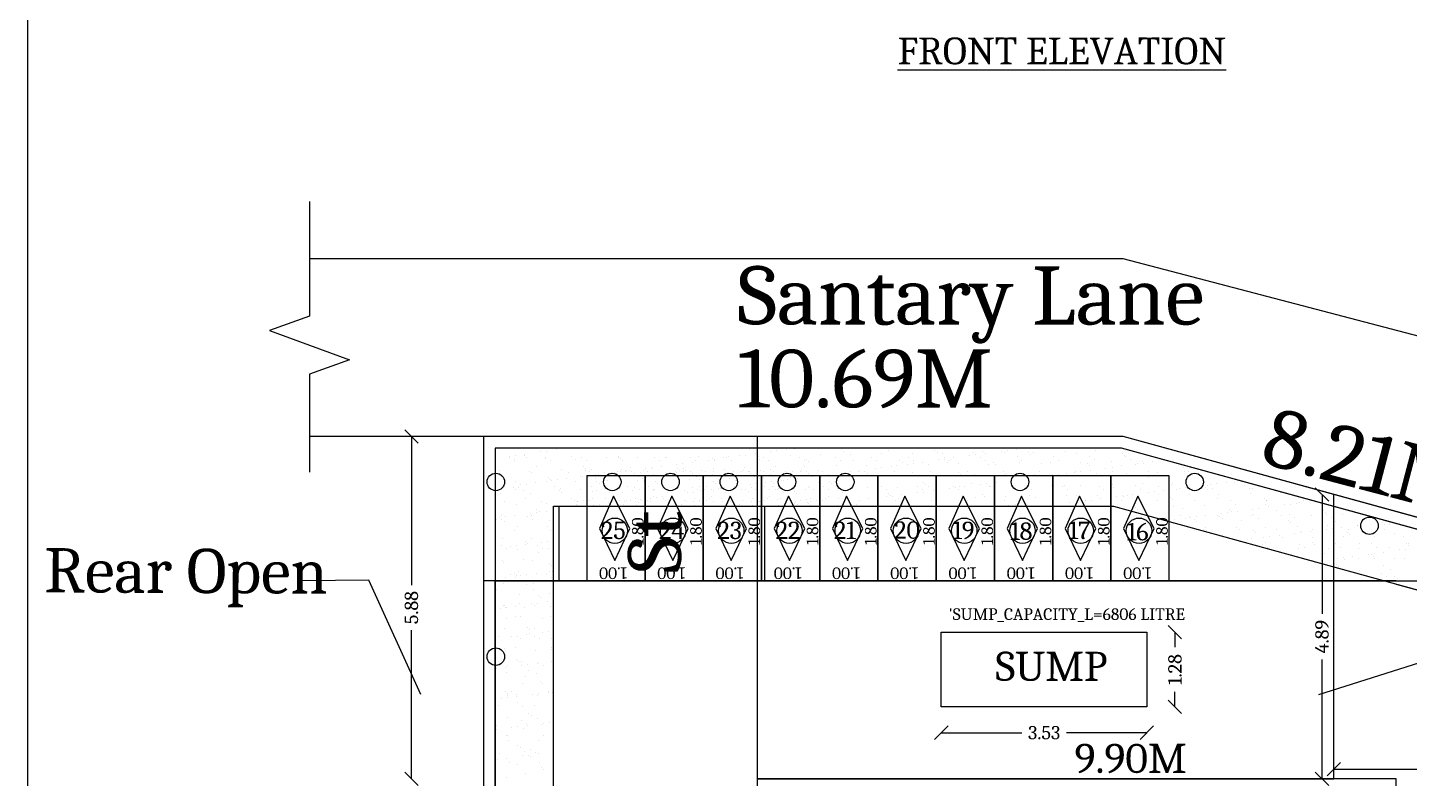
# Model space of a CAD drawing. Header units: metres. Extents: x 54 to 230, y 9 to 104.
# Drawn here: x 54.04 to 77.77, y 71.21 to 84.09 of the extents above; entities that cross this region are included whole.
import ezdxf

# ---------------------------------------------------------------- set-up
doc = ezdxf.new("R2010")
doc.units = ezdxf.units.M
doc.header["$MEASUREMENT"] = 0
for name, color, linetype in [('AS_AT_SITE', 7, 'Continuous'), ('BLK_1_LVL_0_REAR_SETBACK', 11, 'Continuous'), ('FMB_OR_PLR', 7, 'Continuous'), ('PLOT_BOUNDARY', 70, 'Continuous'), ('RWH', 130, 'Continuous'), ('SEPTIC_TANK_1', 146, 'Continuous'), ('SUPER_IMPOSED', 7, 'Continuous'), ('TWO_WHEELER_DRIVE_WAY', 7, 'Continuous'), ('TWO_WHEELER_PARKING', 2, 'Continuous'), ('UG_SUMP', 194, 'Continuous')]:
    doc.layers.add(name, color=color, linetype=linetype)
doc.styles.get("Standard").update_dxf_attribs({"font": 'Cambria.ttf'})
doc.dimstyles.get("Standard").update_dxf_attribs({"dimtxt": 0.23, "dimasz": 0.23, "dimexe": 0.18, "dimexo": 0.0625, "dimgap": 0.09, "dimtad": 0, "dimzin": 0, "dimdsep": 46, "dimtxsty": 'Standard', "dimblk": 'OBLIQUE', "dimcen": 0.09, "dimse1": 1, "dimse2": 1, "dimadec": 0, "dimazin": 0, "dimtfac": 1, "dimtofl": 0, "dimtmove": 0, "dimatfit": 3, "dimldrblk": 'OBLIQUE', "dimfxl": 0, "dimtolj": 1, "dimtzin": 0, "dimarcsym": 0})

# ---------------------------------------------------------------- blocks, each defined once
blk = doc.blocks.new('_Oblique')
at = {"color": 0, "linetype": 'ByBlock', "lineweight": -2}
blk.add_line((-0.5, -0.5), (0.5, 0.5), dxfattribs=at)
blk = doc.blocks.new('*D113')
at = {"layer": 'UG_SUMP', "color": 0, "lineweight": -2, "ltscale": 0.25}
for p, q in [((69.73, 71.993), (71.112, 71.993)), ((73.259, 71.993), (71.877, 71.993))]:
    blk.add_line(p, q, dxfattribs=at)
at = {"layer": 'UG_SUMP', "color": 0, "lineweight": -2, "ltscale": 0.25, "xscale": 0.23, "yscale": 0.23, "zscale": 0.23, "rotation": 180}
blk.add_blockref('_Oblique', (69.73, 71.993), dxfattribs=at)
at = {"layer": 'UG_SUMP', "color": 0, "lineweight": -2, "ltscale": 0.25, "xscale": 0.23, "yscale": 0.23, "zscale": 0.23}
blk.add_blockref('_Oblique', (73.259, 71.993), dxfattribs=at)
at = {"layer": 'UG_SUMP', "color": 0, "lineweight": 25, "ltscale": 0.25, "insert": (71.495, 71.993), "char_height": 0.23, "attachment_point": 5}
blk.add_mtext('\\A1;3.53', dxfattribs=at)
blk = doc.blocks.new('*D114')
at = {"layer": 'UG_SUMP', "color": 0, "lineweight": -2, "ltscale": 0.25}
for p, q in [((73.741, 73.718), (73.741, 73.462)), ((73.741, 72.438), (73.741, 72.694))]:
    blk.add_line(p, q, dxfattribs=at)
at = {"layer": 'UG_SUMP', "color": 0, "lineweight": -2, "ltscale": 0.25, "xscale": 0.23, "yscale": 0.23, "zscale": 0.23}
for p, rotation in [((73.741, 73.718), 90), ((73.741, 72.438), 270)]:
    blk.add_blockref('_Oblique', p, dxfattribs=dict(at, rotation=rotation))
at = {"layer": 'UG_SUMP', "color": 0, "lineweight": 25, "ltscale": 0.25, "insert": (73.741, 73.078), "char_height": 0.23, "attachment_point": 5, "rotation": 90}
blk.add_mtext('\\A1;1.28', dxfattribs=at)
blk = doc.blocks.new('*D259')
at = {"color": 0, "lineweight": -2}
for p, q in [((76.471, 71.369), (78.23, 71.369)), ((80.771, 71.369), (79.012, 71.369))]:
    blk.add_line(p, q, dxfattribs=at)
at = {"color": 0, "lineweight": -2, "xscale": 0.23, "yscale": 0.23, "zscale": 0.23, "rotation": 180}
blk.add_blockref('_Oblique', (76.471, 71.369), dxfattribs=at)
at = {"color": 0, "lineweight": -2, "xscale": 0.23, "yscale": 0.23, "zscale": 0.23}
blk.add_blockref('_Oblique', (80.771, 71.369), dxfattribs=at)
at = {"color": 0, "insert": (78.621, 71.369), "char_height": 0.23, "attachment_point": 5}
blk.add_mtext('\\A1;4.30', dxfattribs=at)
blk = doc.blocks.new('*D260')
at = {"color": 0, "lineweight": -2}
for p, q in [((76.266, 76.083), (76.266, 74.032)), ((76.266, 71.199), (76.266, 73.25))]:
    blk.add_line(p, q, dxfattribs=at)
at = {"color": 0, "lineweight": -2, "xscale": 0.23, "yscale": 0.23, "zscale": 0.23}
for p, rotation in [((76.266, 76.083), 90), ((76.266, 71.199), 270)]:
    blk.add_blockref('_Oblique', p, dxfattribs=dict(at, rotation=rotation))
at = {"color": 0, "insert": (76.266, 73.641), "char_height": 0.23, "attachment_point": 5, "rotation": 90}
blk.add_mtext('\\A1;4.89', dxfattribs=at)
blk = doc.blocks.new('*D261')
at = {"color": 0, "lineweight": -2}
for p, q in [((60.633, 77.079), (60.633, 74.526)), ((60.633, 71.199), (60.633, 73.753))]:
    blk.add_line(p, q, dxfattribs=at)
at = {"color": 0, "lineweight": -2, "xscale": 0.23, "yscale": 0.23, "zscale": 0.23}
for p, rotation in [((60.633, 77.079), 90), ((60.633, 71.199), 270)]:
    blk.add_blockref('_Oblique', p, dxfattribs=dict(at, rotation=rotation))
at = {"color": 0, "insert": (60.633, 74.139), "char_height": 0.23, "attachment_point": 5, "rotation": 90}
blk.add_mtext('\\A1;5.88', dxfattribs=at)

msp = doc.modelspace()

# ---------------------------------------------------------------- linework, layer by layer
at = {"color": 0, "lineweight": 25, "ltscale": 0.25}
for p, q in [((54.043, 103.972), (54.043, 9.383)), ((72.851, 80.129), (58.885, 80.129)), ((82.017, 77.726), (72.851, 80.129)), ((72.851, 77.079), (58.885, 77.079)), ((61.871, 77.079), (61.871, 28.503)), ((72.824, 76.879), (62.071, 76.879)), ((62.071, 76.879), (62.071, 28.503)), ((80.571, 74.747), (72.824, 76.879)), ((82.017, 74.556), (72.851, 77.079)), ((77.541, 74.599), (61.871, 74.599))]:
    msp.add_line(p, q, dxfattribs=at)
at = {"color": 0, "linetype": 'Continuous', "lineweight": 25, "ltscale": 0.25}
for p, q in [((62.139, 76.872), (62.139, 76.872)), ((62.65, 76.87), (62.65, 76.87)), ((64.82, 76.872), (64.82, 76.872)), ((67.208, 76.864), (67.208, 76.864)), ((62.311, 76.709), (62.311, 76.709)), ((62.313, 76.741), (62.313, 76.741)), ((62.395, 76.656), (62.395, 76.656)), ((62.409, 76.685), (62.409, 76.685)), ((62.417, 76.754), (62.417, 76.754)), ((62.57, 76.755), (62.57, 76.755)), ((62.58, 76.776), (62.58, 76.776)), ((62.606, 76.721), (62.606, 76.721)), ((62.851, 76.812), (62.851, 76.812)), ((62.933, 76.691), (62.933, 76.691)), ((62.934, 76.711), (62.934, 76.711)), ((62.955, 76.825), (62.955, 76.825)), ((63.018, 76.657), (63.018, 76.657)), ((63.118, 76.847), (63.118, 76.847)), ((63.382, 76.737), (63.382, 76.737)), ((63.444, 76.689), (63.444, 76.689)), ((63.557, 76.712), (63.557, 76.712)), ((63.641, 76.658), (63.641, 76.658)), ((63.984, 76.708), (63.984, 76.708)), ((64.18, 76.713), (64.18, 76.713)), ((64.182, 76.73), (64.182, 76.73)), ((64.219, 76.697), (64.219, 76.697)), ((64.264, 76.659), (64.264, 76.659)), ((64.508, 76.715), (64.508, 76.715)), ((64.802, 76.714), (64.802, 76.714)), ((64.887, 76.66), (64.887, 76.66)), ((64.994, 76.713), (64.994, 76.713)), ((65.019, 76.713), (65.019, 76.713)), ((65.425, 76.715), (65.425, 76.715)), ((65.456, 76.637), (65.456, 76.637)), ((65.51, 76.661), (65.51, 76.661)), ((65.56, 76.732), (65.56, 76.732)), ((65.728, 76.672), (65.728, 76.672)), ((65.794, 76.706), (65.794, 76.706)), ((65.831, 76.672), (65.831, 76.672)), ((65.832, 76.686), (65.832, 76.686)), ((65.994, 76.708), (65.994, 76.708)), ((66.048, 76.716), (66.048, 76.716)), ((66.083, 76.739), (66.083, 76.739)), ((66.132, 76.663), (66.132, 76.663)), ((66.266, 76.743), (66.266, 76.743)), ((66.37, 76.757), (66.37, 76.757)), ((66.432, 76.848), (66.432, 76.848)), ((66.533, 76.778), (66.533, 76.778)), ((66.595, 76.736), (66.595, 76.736)), ((66.606, 76.688), (66.606, 76.688)), ((66.671, 76.717), (66.671, 76.717)), ((66.755, 76.664), (66.755, 76.664)), ((66.804, 76.814), (66.804, 76.814)), ((66.908, 76.828), (66.908, 76.828)), ((67.071, 76.849), (67.071, 76.849)), ((67.135, 76.756), (67.135, 76.756)), ((67.294, 76.719), (67.294, 76.719)), ((67.378, 76.665), (67.378, 76.665)), ((67.407, 76.681), (67.407, 76.681)), ((67.444, 76.648), (67.444, 76.648)), ((67.658, 76.762), (67.658, 76.762)), ((67.917, 76.72), (67.917, 76.72)), ((68.001, 76.666), (68.001, 76.666)), ((68.008, 76.857), (68.008, 76.857)), ((68.045, 76.823), (68.045, 76.823)), ((68.17, 76.76), (68.17, 76.76)), ((68.219, 76.664), (68.219, 76.664)), ((68.539, 76.721), (68.539, 76.721)), ((68.624, 76.667), (68.624, 76.667)), ((68.71, 76.779), (68.71, 76.779)), ((68.82, 76.839), (68.82, 76.839)), ((69.019, 76.657), (69.019, 76.657)), ((69.162, 76.722), (69.162, 76.722)), ((69.234, 76.786), (69.234, 76.786)), ((69.247, 76.668), (69.247, 76.668)), ((69.409, 76.639), (69.409, 76.639)), ((69.62, 76.832), (69.62, 76.832)), ((69.657, 76.798), (69.657, 76.798)), ((69.68, 76.675), (69.68, 76.675)), ((69.745, 76.784), (69.745, 76.784)), ((69.785, 76.723), (69.785, 76.723)), ((69.785, 76.689), (69.785, 76.689)), ((69.831, 76.639), (69.831, 76.639)), ((69.869, 76.669), (69.869, 76.669)), ((69.947, 76.71), (69.947, 76.71)), ((70.219, 76.746), (70.219, 76.746)), ((70.286, 76.803), (70.286, 76.803)), ((70.323, 76.76), (70.323, 76.76)), ((70.408, 76.724), (70.408, 76.724)), ((70.432, 76.815), (70.432, 76.815)), ((70.485, 76.781), (70.485, 76.781)), ((70.492, 76.67), (70.492, 76.67)), ((70.631, 76.632), (70.631, 76.632)), ((70.757, 76.817), (70.757, 76.817)), ((70.809, 76.81), (70.809, 76.81)), ((70.861, 76.83), (70.861, 76.83)), ((71.024, 76.852), (71.024, 76.852)), ((71.031, 76.725), (71.031, 76.725)), ((71.115, 76.672), (71.115, 76.672)), ((71.233, 76.808), (71.233, 76.808)), ((71.269, 76.774), (71.269, 76.774)), ((71.321, 76.807), (71.321, 76.807)), ((71.603, 76.629), (71.603, 76.629)), ((71.654, 76.726), (71.654, 76.726)), ((71.738, 76.673), (71.738, 76.673)), ((71.861, 76.827), (71.861, 76.827)), ((72.045, 76.79), (72.045, 76.79)), ((72.115, 76.626), (72.115, 76.626)), ((72.276, 76.728), (72.276, 76.728)), ((72.361, 76.674), (72.361, 76.674)), ((72.384, 76.833), (72.384, 76.833)), ((72.655, 76.646), (72.655, 76.646)), ((72.845, 76.783), (72.845, 76.783)), ((72.882, 76.749), (72.882, 76.749)), ((72.896, 76.831), (72.896, 76.831)), ((72.899, 76.729), (72.899, 76.729)), ((72.984, 76.675), (72.984, 76.675)), ((73.178, 76.653), (73.178, 76.653)), ((73.362, 76.642), (73.362, 76.642)), ((62.076, 76.461), (62.076, 76.461)), ((62.151, 76.487), (62.151, 76.487)), ((62.179, 76.386), (62.179, 76.386)), ((62.663, 76.484), (62.663, 76.484)), ((62.699, 76.462), (62.699, 76.462)), ((62.78, 76.562), (62.78, 76.562)), ((63.203, 76.504), (63.203, 76.504)), ((63.322, 76.463), (63.322, 76.463)), ((63.527, 76.392), (63.527, 76.392)), ((63.574, 76.389), (63.574, 76.389)), ((63.581, 76.555), (63.581, 76.555)), ((63.618, 76.521), (63.618, 76.521)), ((63.618, 76.488), (63.618, 76.488)), ((63.631, 76.405), (63.631, 76.405)), ((63.678, 76.403), (63.678, 76.403)), ((63.682, 76.471), (63.682, 76.471)), ((63.726, 76.511), (63.726, 76.511)), ((63.794, 76.427), (63.794, 76.427)), ((63.841, 76.424), (63.841, 76.424)), ((63.945, 76.465), (63.945, 76.465)), ((64.065, 76.462), (64.065, 76.462)), ((64.112, 76.46), (64.112, 76.46)), ((64.169, 76.476), (64.169, 76.476)), ((64.217, 76.474), (64.217, 76.474)), ((64.238, 76.508), (64.238, 76.508)), ((64.304, 76.472), (64.304, 76.472)), ((64.332, 76.498), (64.332, 76.498)), ((64.379, 76.495), (64.379, 76.495)), ((64.393, 76.537), (64.393, 76.537)), ((64.418, 76.481), (64.418, 76.481)), ((64.455, 76.447), (64.455, 76.447)), ((64.527, 76.392), (64.527, 76.392)), ((64.568, 76.466), (64.568, 76.466)), ((64.618, 76.488), (64.618, 76.488)), ((64.631, 76.405), (64.631, 76.405)), ((64.651, 76.531), (64.651, 76.531)), ((64.682, 76.471), (64.682, 76.471)), ((64.723, 76.394), (64.723, 76.394)), ((64.755, 76.544), (64.755, 76.544)), ((64.778, 76.528), (64.778, 76.528)), ((64.794, 76.427), (64.794, 76.427)), ((64.918, 76.566), (64.918, 76.566)), ((65.065, 76.462), (65.065, 76.462)), ((65.169, 76.476), (65.169, 76.476)), ((65.189, 76.602), (65.189, 76.602)), ((65.19, 76.467), (65.19, 76.467)), ((65.193, 76.53), (65.193, 76.53)), ((65.23, 76.497), (65.23, 76.497)), ((65.293, 76.615), (65.293, 76.615)), ((65.302, 76.534), (65.302, 76.534)), ((65.304, 76.472), (65.304, 76.472)), ((65.332, 76.498), (65.332, 76.498)), ((65.418, 76.481), (65.418, 76.481)), ((65.455, 76.447), (65.455, 76.447)), ((65.527, 76.392), (65.527, 76.392)), ((65.618, 76.488), (65.618, 76.488)), ((65.631, 76.405), (65.631, 76.405)), ((65.682, 76.471), (65.682, 76.471)), ((65.723, 76.394), (65.723, 76.394)), ((65.794, 76.427), (65.794, 76.427)), ((65.813, 76.532), (65.813, 76.532)), ((65.813, 76.468), (65.813, 76.468)), ((66.005, 76.513), (66.005, 76.513)), ((66.065, 76.462), (66.065, 76.462)), ((66.169, 76.476), (66.169, 76.476)), ((66.304, 76.472), (66.304, 76.472)), ((66.332, 76.498), (66.332, 76.498)), ((66.354, 76.551), (66.354, 76.551)), ((66.418, 76.481), (66.418, 76.481)), ((66.436, 76.469), (66.436, 76.469)), ((66.455, 76.447), (66.455, 76.447)), ((66.527, 76.392), (66.527, 76.392)), ((66.618, 76.488), (66.618, 76.488)), ((66.631, 76.405), (66.631, 76.405)), ((66.682, 76.471), (66.682, 76.471)), ((66.723, 76.394), (66.723, 76.394)), ((66.794, 76.427), (66.794, 76.427)), ((66.805, 76.506), (66.805, 76.506)), ((66.842, 76.472), (66.842, 76.472)), ((66.877, 76.558), (66.877, 76.558)), ((67.059, 76.47), (67.059, 76.47)), ((67.065, 76.462), (67.065, 76.462)), ((67.169, 76.476), (67.169, 76.476)), ((67.304, 76.472), (67.304, 76.472)), ((67.332, 76.498), (67.332, 76.498)), ((67.389, 76.555), (67.389, 76.555)), ((67.418, 76.481), (67.418, 76.481)), ((67.455, 76.447), (67.455, 76.447)), ((67.527, 76.392), (67.527, 76.392)), ((67.618, 76.488), (67.618, 76.488)), ((67.631, 76.405), (67.631, 76.405)), ((67.682, 76.471), (67.682, 76.471)), ((67.723, 76.394), (67.723, 76.394)), ((67.794, 76.427), (67.794, 76.427)), ((67.929, 76.575), (67.929, 76.575)), ((68.065, 76.462), (68.065, 76.462)), ((68.169, 76.476), (68.169, 76.476)), ((68.304, 76.472), (68.304, 76.472)), ((68.332, 76.498), (68.332, 76.498)), ((68.418, 76.481), (68.418, 76.481)), ((68.452, 76.582), (68.452, 76.582)), ((68.455, 76.447), (68.455, 76.447)), ((68.604, 76.533), (68.604, 76.533)), ((68.708, 76.547), (68.708, 76.547)), ((68.723, 76.394), (68.723, 76.394)), ((68.87, 76.568), (68.87, 76.568)), ((68.927, 76.474), (68.927, 76.474)), ((68.964, 76.579), (68.964, 76.579)), ((69.056, 76.623), (69.056, 76.623)), ((69.142, 76.604), (69.142, 76.604)), ((69.23, 76.464), (69.23, 76.464)), ((69.246, 76.618), (69.246, 76.618)), ((69.246, 76.401), (69.246, 76.401)), ((69.504, 76.599), (69.504, 76.599)), ((69.55, 76.475), (69.55, 76.475)), ((69.758, 76.398), (69.758, 76.398)), ((70.028, 76.605), (70.028, 76.605)), ((70.03, 76.457), (70.03, 76.457)), ((70.067, 76.423), (70.067, 76.423)), ((70.173, 76.476), (70.173, 76.476)), ((70.298, 76.418), (70.298, 76.418)), ((70.539, 76.603), (70.539, 76.603)), ((70.668, 76.598), (70.668, 76.598)), ((70.796, 76.477), (70.796, 76.477)), ((70.822, 76.424), (70.822, 76.424)), ((70.842, 76.439), (70.842, 76.439)), ((71.08, 76.622), (71.08, 76.622)), ((71.333, 76.422), (71.333, 76.422)), ((71.419, 76.478), (71.419, 76.478)), ((71.443, 76.615), (71.443, 76.615)), ((71.48, 76.394), (71.48, 76.394)), ((71.584, 76.408), (71.584, 76.408)), ((71.643, 76.432), (71.643, 76.432)), ((71.679, 76.398), (71.679, 76.398)), ((71.747, 76.429), (71.747, 76.429)), ((71.873, 76.441), (71.873, 76.441)), ((72.018, 76.465), (72.018, 76.465)), ((72.041, 76.479), (72.041, 76.479)), ((72.122, 76.479), (72.122, 76.479)), ((72.244, 76.608), (72.244, 76.608)), ((72.281, 76.574), (72.281, 76.574)), ((72.285, 76.5), (72.285, 76.5)), ((72.397, 76.448), (72.397, 76.448)), ((72.455, 76.414), (72.455, 76.414)), ((72.557, 76.536), (72.557, 76.536)), ((72.661, 76.55), (72.661, 76.55)), ((72.664, 76.48), (72.664, 76.48)), ((72.823, 76.571), (72.823, 76.571)), ((72.909, 76.446), (72.909, 76.446)), ((73.056, 76.59), (73.056, 76.59)), ((73.095, 76.607), (73.095, 76.607)), ((73.199, 76.62), (73.199, 76.62)), ((73.255, 76.408), (73.255, 76.408)), ((73.287, 76.482), (73.287, 76.482)), ((73.449, 76.465), (73.449, 76.465)), ((73.856, 76.583), (73.856, 76.583)), ((73.893, 76.549), (73.893, 76.549)), ((73.91, 76.483), (73.91, 76.483)), ((73.972, 76.472), (73.972, 76.472)), ((62.226, 76.211), (62.226, 76.211)), ((62.378, 76.204), (62.378, 76.204)), ((62.415, 76.17), (62.415, 76.17)), ((62.422, 76.299), (62.422, 76.299)), ((62.473, 76.209), (62.473, 76.209)), ((62.497, 76.247), (62.497, 76.247)), ((62.557, 76.155), (62.557, 76.155)), ((62.602, 76.261), (62.602, 76.261)), ((62.764, 76.282), (62.764, 76.282)), ((62.945, 76.306), (62.945, 76.306)), ((62.979, 76.379), (62.979, 76.379)), ((63.016, 76.346), (63.016, 76.346)), ((63.036, 76.318), (63.036, 76.318)), ((63.095, 76.21), (63.095, 76.21)), ((63.14, 76.332), (63.14, 76.332)), ((63.18, 76.156), (63.18, 76.156)), ((63.19, 76.186), (63.19, 76.186)), ((63.302, 76.353), (63.302, 76.353)), ((63.457, 76.304), (63.457, 76.304)), ((63.54, 76.164), (63.54, 76.164)), ((63.671, 76.377), (63.671, 76.377)), ((63.718, 76.211), (63.718, 76.211)), ((63.792, 76.362), (63.792, 76.362)), ((63.803, 76.157), (63.803, 76.157)), ((63.817, 76.306), (63.817, 76.306)), ((63.853, 76.272), (63.853, 76.272)), ((63.942, 76.19), (63.942, 76.19)), ((63.991, 76.179), (63.991, 76.179)), ((63.997, 76.323), (63.997, 76.323)), ((64.162, 76.165), (64.162, 76.165)), ((64.341, 76.212), (64.341, 76.212)), ((64.425, 76.158), (64.425, 76.158)), ((64.465, 76.196), (64.465, 76.196)), ((64.52, 76.33), (64.52, 76.33)), ((64.54, 76.164), (64.54, 76.164)), ((64.592, 76.355), (64.592, 76.355)), ((64.629, 76.321), (64.629, 76.321)), ((64.629, 76.288), (64.629, 76.288)), ((64.671, 76.377), (64.671, 76.377)), ((64.701, 76.22), (64.701, 76.22)), ((64.785, 76.166), (64.785, 76.166)), ((64.803, 76.162), (64.803, 76.162)), ((64.817, 76.306), (64.817, 76.306)), ((64.853, 76.272), (64.853, 76.272)), ((64.942, 76.19), (64.942, 76.19)), ((65.162, 76.165), (65.162, 76.165)), ((65.314, 76.149), (65.314, 76.149)), ((65.404, 76.337), (65.404, 76.337)), ((65.465, 76.196), (65.465, 76.196)), ((65.54, 76.164), (65.54, 76.164)), ((65.572, 76.347), (65.572, 76.347)), ((65.587, 76.214), (65.587, 76.214)), ((65.603, 76.155), (65.603, 76.155)), ((65.629, 76.288), (65.629, 76.288)), ((65.671, 76.377), (65.671, 76.377)), ((65.671, 76.161), (65.671, 76.161)), ((65.701, 76.22), (65.701, 76.22)), ((65.785, 76.166), (65.785, 76.166)), ((65.817, 76.306), (65.817, 76.306)), ((65.853, 76.272), (65.853, 76.272)), ((65.912, 76.179), (65.912, 76.179)), ((65.942, 76.19), (65.942, 76.19)), ((66.016, 76.193), (66.016, 76.193)), ((66.096, 76.353), (66.096, 76.353)), ((66.162, 76.165), (66.162, 76.165)), ((66.179, 76.214), (66.179, 76.214)), ((66.204, 76.33), (66.204, 76.33)), ((66.21, 76.215), (66.21, 76.215)), ((66.241, 76.296), (66.241, 76.296)), ((66.294, 76.162), (66.294, 76.162)), ((66.366, 76.166), (66.366, 76.166)), ((66.45, 76.25), (66.45, 76.25)), ((66.465, 76.196), (66.465, 76.196)), ((66.54, 76.164), (66.54, 76.164)), ((66.554, 76.263), (66.554, 76.263)), ((66.607, 76.351), (66.607, 76.351)), ((66.629, 76.288), (66.629, 76.288)), ((66.671, 76.377), (66.671, 76.377)), ((66.701, 76.22), (66.701, 76.22)), ((66.717, 76.285), (66.717, 76.285)), ((66.785, 76.166), (66.785, 76.166)), ((66.817, 76.306), (66.817, 76.306)), ((66.832, 76.217), (66.832, 76.217)), ((66.853, 76.272), (66.853, 76.272)), ((66.89, 76.173), (66.89, 76.173)), ((66.917, 76.163), (66.917, 76.163)), ((66.942, 76.19), (66.942, 76.19)), ((66.989, 76.321), (66.989, 76.321)), ((67.016, 76.313), (67.016, 76.313)), ((67.093, 76.334), (67.093, 76.334)), ((67.148, 76.37), (67.148, 76.37)), ((67.162, 76.165), (67.162, 76.165)), ((67.255, 76.356), (67.255, 76.356)), ((67.401, 76.17), (67.401, 76.17)), ((67.455, 76.218), (67.455, 76.218)), ((67.465, 76.196), (67.465, 76.196)), ((67.54, 76.164), (67.54, 76.164)), ((67.629, 76.288), (67.629, 76.288)), ((67.671, 76.377), (67.671, 76.377)), ((67.701, 76.22), (67.701, 76.22)), ((67.785, 76.166), (67.785, 76.166)), ((67.817, 76.306), (67.817, 76.306)), ((67.853, 76.272), (67.853, 76.272)), ((67.942, 76.19), (67.942, 76.19)), ((68.162, 76.165), (68.162, 76.165)), ((68.465, 76.196), (68.465, 76.196)), ((68.629, 76.288), (68.629, 76.288)), ((68.701, 76.22), (68.701, 76.22)), ((68.785, 76.166), (68.785, 76.166)), ((68.977, 76.194), (68.977, 76.194)), ((69.324, 76.221), (69.324, 76.221)), ((69.408, 76.167), (69.408, 76.167)), ((69.429, 76.281), (69.429, 76.281)), ((69.466, 76.247), (69.466, 76.247)), ((69.517, 76.213), (69.517, 76.213)), ((69.865, 76.181), (69.865, 76.181)), ((69.947, 76.222), (69.947, 76.222)), ((69.969, 76.195), (69.969, 76.195)), ((70.031, 76.168), (70.031, 76.168)), ((70.04, 76.22), (70.04, 76.22)), ((70.132, 76.217), (70.132, 76.217)), ((70.241, 76.263), (70.241, 76.263)), ((70.403, 76.252), (70.403, 76.252)), ((70.507, 76.266), (70.507, 76.266)), ((70.552, 76.217), (70.552, 76.217)), ((70.569, 76.223), (70.569, 76.223)), ((70.654, 76.17), (70.654, 76.17)), ((70.67, 76.287), (70.67, 76.287)), ((71.277, 76.171), (71.277, 76.171)), ((71.616, 76.244), (71.616, 76.244)), ((71.815, 76.226), (71.815, 76.226)), ((71.853, 76.239), (71.853, 76.239)), ((71.899, 76.172), (71.899, 76.172)), ((72.127, 76.241), (72.127, 76.241)), ((72.438, 76.227), (72.438, 76.227)), ((72.522, 76.173), (72.522, 76.173)), ((72.654, 76.232), (72.654, 76.232)), ((72.667, 76.261), (72.667, 76.261)), ((72.691, 76.198), (72.691, 76.198)), ((73.061, 76.228), (73.061, 76.228)), ((73.145, 76.174), (73.145, 76.174)), ((73.191, 76.267), (73.191, 76.267)), ((73.292, 76.374), (73.292, 76.374)), ((73.466, 76.214), (73.466, 76.214)), ((73.684, 76.229), (73.684, 76.229)), ((73.703, 76.265), (73.703, 76.265)), ((73.768, 76.175), (73.768, 76.175)), ((73.818, 76.184), (73.818, 76.184)), ((73.922, 76.198), (73.922, 76.198)), ((74.243, 76.284), (74.243, 76.284)), ((74.266, 76.207), (74.266, 76.207)), ((74.303, 76.174), (74.303, 76.174)), ((74.306, 76.23), (74.306, 76.23)), ((74.356, 76.255), (74.356, 76.255)), ((74.391, 76.176), (74.391, 76.176)), ((74.46, 76.269), (74.46, 76.269)), ((74.623, 76.29), (74.623, 76.29)), ((74.766, 76.291), (74.766, 76.291)), ((74.929, 76.231), (74.929, 76.231)), ((75.014, 76.178), (75.014, 76.178)), ((75.078, 76.19), (75.078, 76.19)), ((62.164, 76.101), (62.164, 76.101)), ((62.238, 75.96), (62.238, 75.96)), ((62.434, 75.914), (62.434, 75.914)), ((62.589, 76.011), (62.589, 76.011)), ((62.675, 76.099), (62.675, 76.099)), ((62.861, 75.961), (62.861, 75.961)), ((62.958, 75.921), (62.958, 75.921)), ((63.216, 76.118), (63.216, 76.118)), ((63.389, 76.004), (63.389, 76.004)), ((63.426, 75.97), (63.426, 75.97)), ((63.469, 75.918), (63.469, 75.918)), ((63.478, 75.969), (63.478, 75.969)), ((63.483, 75.963), (63.483, 75.963)), ((63.582, 75.983), (63.582, 75.983)), ((63.694, 75.972), (63.694, 75.972)), ((63.739, 76.125), (63.739, 76.125)), ((63.745, 76.004), (63.745, 76.004)), ((63.964, 76.009), (63.964, 76.009)), ((64.01, 75.938), (64.01, 75.938)), ((64.025, 75.93), (64.025, 75.93)), ((64.027, 76.145), (64.027, 76.145)), ((64.027, 76.112), (64.027, 76.112)), ((64.106, 75.964), (64.106, 75.964)), ((64.201, 75.986), (64.201, 75.986)), ((64.251, 76.123), (64.251, 76.123)), ((64.267, 75.912), (64.267, 75.912)), ((64.297, 75.966), (64.297, 75.966)), ((64.317, 75.973), (64.317, 75.973)), ((64.401, 75.98), (64.401, 75.98)), ((64.478, 75.969), (64.478, 75.969)), ((64.487, 76.015), (64.487, 76.015)), ((64.533, 75.944), (64.533, 75.944)), ((64.564, 76.001), (64.564, 76.001)), ((64.582, 75.983), (64.582, 75.983)), ((64.694, 75.972), (64.694, 75.972)), ((64.729, 75.965), (64.729, 75.965)), ((64.745, 76.004), (64.745, 76.004)), ((64.788, 76.04), (64.788, 76.04)), ((64.791, 76.142), (64.791, 76.142)), ((64.835, 76.037), (64.835, 76.037)), ((64.939, 76.051), (64.939, 76.051)), ((64.964, 76.009), (64.964, 76.009)), ((65.002, 75.979), (65.002, 75.979)), ((65.027, 76.112), (65.027, 76.112)), ((65.039, 75.945), (65.039, 75.945)), ((65.045, 75.942), (65.045, 75.942)), ((65.102, 76.072), (65.102, 76.072)), ((65.267, 75.912), (65.267, 75.912)), ((65.317, 75.973), (65.317, 75.973)), ((65.352, 75.966), (65.352, 75.966)), ((65.374, 76.108), (65.374, 76.108)), ((65.478, 76.122), (65.478, 76.122)), ((65.478, 75.969), (65.478, 75.969)), ((65.487, 76.015), (65.487, 76.015)), ((65.582, 75.983), (65.582, 75.983)), ((65.585, 75.961), (65.585, 75.961)), ((65.64, 76.143), (65.64, 76.143)), ((65.64, 76.121), (65.64, 76.121)), ((65.694, 75.972), (65.694, 75.972)), ((65.745, 76.004), (65.745, 76.004)), ((65.788, 76.04), (65.788, 76.04)), ((65.814, 75.961), (65.814, 75.961)), ((65.826, 76.146), (65.826, 76.146)), ((65.964, 76.009), (65.964, 76.009)), ((65.975, 75.967), (65.975, 75.967)), ((66.027, 76.112), (66.027, 76.112)), ((66.108, 75.968), (66.108, 75.968)), ((66.267, 75.912), (66.267, 75.912)), ((66.317, 75.973), (66.317, 75.973)), ((66.415, 76.137), (66.415, 76.137)), ((66.478, 75.969), (66.478, 75.969)), ((66.487, 76.015), (66.487, 76.015)), ((66.582, 75.983), (66.582, 75.983)), ((66.598, 75.968), (66.598, 75.968)), ((66.614, 75.955), (66.614, 75.955)), ((66.62, 75.966), (66.62, 75.966)), ((66.651, 75.921), (66.651, 75.921)), ((66.694, 75.972), (66.694, 75.972)), ((66.745, 76.004), (66.745, 76.004)), ((66.788, 76.04), (66.788, 76.04)), ((66.912, 75.992), (66.912, 75.992)), ((66.964, 76.009), (66.964, 76.009)), ((67.027, 76.112), (67.027, 76.112)), ((67.044, 75.912), (67.044, 75.912)), ((67.071, 75.971), (67.071, 75.971)), ((67.16, 75.985), (67.16, 75.985)), ((67.206, 75.933), (67.206, 75.933)), ((67.215, 76.13), (67.215, 76.13)), ((67.22, 75.969), (67.22, 75.969)), ((67.252, 76.096), (67.252, 76.096)), ((67.267, 75.912), (67.267, 75.912)), ((67.317, 75.973), (67.317, 75.973)), ((67.424, 75.989), (67.424, 75.989)), ((67.426, 75.937), (67.426, 75.937)), ((67.455, 75.93), (67.455, 75.93)), ((67.478, 75.969), (67.478, 75.969)), ((67.487, 76.015), (67.487, 76.015)), ((67.582, 75.983), (67.582, 75.983)), ((67.694, 75.972), (67.694, 75.972)), ((67.745, 76.004), (67.745, 76.004)), ((67.788, 76.04), (67.788, 76.04)), ((67.964, 76.009), (67.964, 76.009)), ((68.027, 76.112), (68.027, 76.112)), ((68.267, 75.912), (68.267, 75.912)), ((68.317, 75.973), (68.317, 75.973)), ((68.487, 76.015), (68.487, 76.015)), ((68.788, 76.04), (68.788, 76.04)), ((68.828, 76.106), (68.828, 76.106)), ((68.865, 76.072), (68.865, 76.072)), ((68.892, 76.053), (68.892, 76.053)), ((68.94, 75.974), (68.94, 75.974)), ((68.999, 76.013), (68.999, 76.013)), ((69.055, 76.075), (69.055, 76.075)), ((69.326, 76.111), (69.326, 76.111)), ((69.431, 76.124), (69.431, 76.124)), ((69.563, 75.975), (69.563, 75.975)), ((69.593, 76.146), (69.593, 76.146)), ((69.64, 76.088), (69.64, 76.088)), ((70.186, 75.976), (70.186, 75.976)), ((70.311, 76.032), (70.311, 76.032)), ((70.44, 76.081), (70.44, 76.081)), ((70.477, 76.047), (70.477, 76.047)), ((70.808, 75.977), (70.808, 75.977)), ((70.834, 76.039), (70.834, 76.039)), ((70.997, 75.914), (70.997, 75.914)), ((71.252, 76.063), (71.252, 76.063)), ((71.346, 76.037), (71.346, 76.037)), ((71.886, 76.056), (71.886, 76.056)), ((71.931, 75.936), (71.931, 75.936)), ((72.052, 76.056), (72.052, 76.056)), ((72.089, 76.023), (72.089, 76.023)), ((72.203, 75.978), (72.203, 75.978)), ((72.203, 75.971), (72.203, 75.971)), ((72.307, 75.985), (72.307, 75.985)), ((72.41, 76.063), (72.41, 76.063)), ((72.469, 76.007), (72.469, 76.007)), ((72.741, 76.042), (72.741, 76.042)), ((72.826, 75.98), (72.826, 75.98)), ((72.845, 76.056), (72.845, 76.056)), ((72.865, 76.039), (72.865, 76.039)), ((72.921, 76.06), (72.921, 76.06)), ((73.008, 76.077), (73.008, 76.077)), ((73.279, 76.113), (73.279, 76.113)), ((73.383, 76.127), (73.383, 76.127)), ((73.449, 75.981), (73.449, 75.981)), ((73.461, 76.08), (73.461, 76.08)), ((73.546, 76.148), (73.546, 76.148)), ((73.665, 76.032), (73.665, 76.032)), ((73.702, 75.998), (73.702, 75.998)), ((73.985, 76.086), (73.985, 76.086)), ((74.071, 75.982), (74.071, 75.982)), ((74.477, 76.014), (74.477, 76.014)), ((74.497, 76.084), (74.497, 76.084)), ((74.694, 75.983), (74.694, 75.983)), ((75.037, 76.103), (75.037, 76.103)), ((75.277, 76.007), (75.277, 76.007)), ((75.314, 75.974), (75.314, 75.974)), ((75.317, 75.984), (75.317, 75.984)), ((75.56, 76.11), (75.56, 76.11)), ((75.721, 75.917), (75.721, 75.917)), ((75.831, 75.923), (75.831, 75.923)), ((75.884, 75.938), (75.884, 75.938)), ((75.94, 75.985), (75.94, 75.985)), ((62.143, 75.683), (62.143, 75.683)), ((62.176, 75.716), (62.176, 75.716)), ((62.248, 75.696), (62.248, 75.696)), ((62.41, 75.718), (62.41, 75.718)), ((62.634, 75.708), (62.634, 75.708)), ((62.682, 75.754), (62.682, 75.754)), ((62.688, 75.714), (62.688, 75.714)), ((62.786, 75.767), (62.786, 75.767)), ((62.788, 75.828), (62.788, 75.828)), ((62.825, 75.794), (62.825, 75.794)), ((62.949, 75.789), (62.949, 75.789)), ((63.492, 75.896), (63.492, 75.896)), ((63.759, 75.895), (63.759, 75.895)), ((63.863, 75.909), (63.863, 75.909)), ((64.492, 75.896), (64.492, 75.896)), ((65.492, 75.896), (65.492, 75.896)), ((66.492, 75.896), (66.492, 75.896)), ((66.94, 75.898), (66.94, 75.898)), ((67.492, 75.896), (67.492, 75.896)), ((69.067, 75.905), (69.067, 75.905)), ((69.879, 75.888), (69.879, 75.888)), ((70.679, 75.881), (70.679, 75.881)), ((70.892, 75.901), (70.892, 75.901)), ((73.064, 75.856), (73.064, 75.856)), ((73.1, 75.823), (73.1, 75.823)), ((73.204, 75.882), (73.204, 75.882)), ((73.474, 75.694), (73.474, 75.694)), ((73.715, 75.879), (73.715, 75.879)), ((73.845, 75.728), (73.845, 75.728)), ((73.876, 75.839), (73.876, 75.839)), ((73.929, 75.674), (73.929, 75.674)), ((73.998, 75.701), (73.998, 75.701)), ((74.002, 75.69), (74.002, 75.69)), ((74.106, 75.704), (74.106, 75.704)), ((74.255, 75.899), (74.255, 75.899)), ((74.269, 75.726), (74.269, 75.726)), ((74.468, 75.729), (74.468, 75.729)), ((74.509, 75.699), (74.509, 75.699)), ((74.54, 75.761), (74.54, 75.761)), ((74.552, 75.676), (74.552, 75.676)), ((74.645, 75.775), (74.645, 75.775)), ((74.676, 75.832), (74.676, 75.832)), ((74.713, 75.798), (74.713, 75.798)), ((74.779, 75.906), (74.779, 75.906)), ((74.807, 75.796), (74.807, 75.796)), ((75.049, 75.718), (75.049, 75.718)), ((75.079, 75.832), (75.079, 75.832)), ((75.091, 75.73), (75.091, 75.73)), ((75.175, 75.677), (75.175, 75.677)), ((75.183, 75.846), (75.183, 75.846)), ((75.291, 75.903), (75.291, 75.903)), ((75.346, 75.867), (75.346, 75.867)), ((75.488, 75.814), (75.488, 75.814)), ((75.573, 75.725), (75.573, 75.725)), ((75.617, 75.903), (75.617, 75.903)), ((75.714, 75.732), (75.714, 75.732)), ((75.798, 75.678), (75.798, 75.678)), ((76.084, 75.722), (76.084, 75.722)), ((76.288, 75.807), (76.288, 75.807)), ((76.325, 75.773), (76.325, 75.773)), ((76.336, 75.733), (76.336, 75.733)), ((76.421, 75.679), (76.421, 75.679)), ((76.625, 75.742), (76.625, 75.742)), ((76.959, 75.734), (76.959, 75.734)), ((62.096, 75.653), (62.096, 75.653)), ((62.187, 75.653), (62.187, 75.653)), ((62.224, 75.619), (62.224, 75.619)), ((62.398, 75.459), (62.398, 75.459)), ((62.399, 75.46), (62.399, 75.46)), ((62.447, 75.529), (62.447, 75.529)), ((62.718, 75.654), (62.718, 75.654)), ((62.97, 75.535), (62.97, 75.535)), ((62.999, 75.635), (62.999, 75.635)), ((63.022, 75.461), (63.022, 75.461)), ((73.73, 75.655), (73.73, 75.655)), ((74.075, 75.656), (74.075, 75.656)), ((74.112, 75.622), (74.112, 75.622)), ((74.233, 75.481), (74.233, 75.481)), ((74.268, 75.514), (74.268, 75.514)), ((74.286, 75.463), (74.286, 75.463)), ((74.791, 75.52), (74.791, 75.52)), ((74.856, 75.482), (74.856, 75.482)), ((74.887, 75.639), (74.887, 75.639)), ((75.086, 75.456), (75.086, 75.456)), ((75.303, 75.518), (75.303, 75.518)), ((75.479, 75.483), (75.479, 75.483)), ((75.687, 75.632), (75.687, 75.632)), ((75.724, 75.598), (75.724, 75.598)), ((75.843, 75.537), (75.843, 75.537)), ((75.898, 75.439), (75.898, 75.439)), ((76.068, 75.445), (76.068, 75.445)), ((76.101, 75.484), (76.101, 75.484)), ((76.34, 75.48), (76.34, 75.48)), ((76.367, 75.544), (76.367, 75.544)), ((76.444, 75.494), (76.444, 75.494)), ((76.499, 75.614), (76.499, 75.614)), ((76.607, 75.516), (76.607, 75.516)), ((76.724, 75.486), (76.724, 75.486)), ((76.878, 75.551), (76.878, 75.551)), ((76.878, 75.541), (76.878, 75.541)), ((77.3, 75.607), (77.3, 75.607)), ((77.336, 75.573), (77.336, 75.573)), ((77.347, 75.487), (77.347, 75.487)), ((77.419, 75.561), (77.419, 75.561)), ((62.173, 75.206), (62.173, 75.206)), ((62.189, 75.331), (62.189, 75.331)), ((62.432, 75.203), (62.432, 75.203)), ((62.595, 75.224), (62.595, 75.224)), ((62.597, 75.277), (62.597, 75.277)), ((62.634, 75.243), (62.634, 75.243)), ((62.701, 75.328), (62.701, 75.328)), ((62.796, 75.207), (62.796, 75.207)), ((62.866, 75.26), (62.866, 75.26)), ((62.97, 75.274), (62.97, 75.274)), ((74.992, 75.303), (74.992, 75.303)), ((75.062, 75.333), (75.062, 75.333)), ((75.123, 75.422), (75.123, 75.422)), ((75.252, 75.23), (75.252, 75.23)), ((75.263, 75.339), (75.263, 75.339)), ((75.297, 75.263), (75.297, 75.263)), ((75.367, 75.352), (75.367, 75.352)), ((75.53, 75.374), (75.53, 75.374)), ((75.585, 75.339), (75.585, 75.339)), ((75.802, 75.41), (75.802, 75.41)), ((75.875, 75.231), (75.875, 75.231)), ((75.906, 75.423), (75.906, 75.423)), ((76.097, 75.337), (76.097, 75.337)), ((76.097, 75.256), (76.097, 75.256)), ((76.134, 75.222), (76.134, 75.222)), ((76.498, 75.232), (76.498, 75.232)), ((76.637, 75.356), (76.637, 75.356)), ((76.698, 75.432), (76.698, 75.432)), ((76.735, 75.398), (76.735, 75.398)), ((76.909, 75.238), (76.909, 75.238)), ((77.121, 75.233), (77.121, 75.233)), ((77.161, 75.363), (77.161, 75.363)), ((77.51, 75.414), (77.51, 75.414)), ((77.672, 75.361), (77.672, 75.361)), ((77.709, 75.232), (77.709, 75.232)), ((77.744, 75.234), (77.744, 75.234)), ((62.257, 75.152), (62.257, 75.152)), ((62.328, 75.189), (62.328, 75.189)), ((62.459, 75.143), (62.459, 75.143)), ((62.808, 75.084), (62.808, 75.084)), ((62.88, 75.153), (62.88, 75.153)), ((62.983, 75.15), (62.983, 75.15)), ((75.337, 75.176), (75.337, 75.176)), ((75.856, 75.152), (75.856, 75.152)), ((75.959, 75.177), (75.959, 75.177)), ((76.263, 74.984), (76.263, 74.984)), ((76.308, 75.063), (76.308, 75.063)), ((76.379, 75.159), (76.379, 75.159)), ((76.524, 74.987), (76.524, 74.987)), ((76.582, 75.178), (76.582, 75.178)), ((76.628, 75.001), (76.628, 75.001)), ((76.65, 74.971), (76.65, 74.971)), ((76.791, 75.022), (76.791, 75.022)), ((76.886, 74.985), (76.886, 74.985)), ((76.891, 75.156), (76.891, 75.156)), ((77.063, 75.058), (77.063, 75.058)), ((77.108, 75.056), (77.108, 75.056)), ((77.145, 75.022), (77.145, 75.022)), ((77.167, 75.071), (77.167, 75.071)), ((77.173, 74.978), (77.173, 74.978)), ((77.205, 75.179), (77.205, 75.179)), ((77.329, 75.093), (77.329, 75.093)), ((77.431, 75.176), (77.431, 75.176)), ((77.509, 74.986), (77.509, 74.986)), ((77.601, 75.129), (77.601, 75.129)), ((77.685, 74.975), (77.685, 74.975)), ((77.705, 75.142), (77.705, 75.142)), ((77.746, 75.198), (77.746, 75.198)), ((62.202, 74.945), (62.202, 74.945)), ((62.206, 74.908), (62.206, 74.908)), ((62.406, 74.726), (62.406, 74.726)), ((62.472, 74.758), (62.472, 74.758)), ((62.561, 74.959), (62.561, 74.959)), ((62.713, 74.943), (62.713, 74.943)), ((62.779, 74.731), (62.779, 74.731)), ((62.996, 74.765), (62.996, 74.765)), ((63.007, 74.901), (63.007, 74.901)), ((63.044, 74.868), (63.044, 74.868)), ((63.051, 74.767), (63.051, 74.767)), ((76.11, 74.952), (76.11, 74.952)), ((76.253, 74.951), (76.253, 74.951)), ((76.507, 74.88), (76.507, 74.88)), ((76.544, 74.847), (76.544, 74.847)), ((76.904, 74.771), (76.904, 74.771)), ((77.282, 74.732), (77.282, 74.732)), ((77.319, 74.863), (77.319, 74.863)), ((77.444, 74.79), (77.444, 74.79)), ((62.078, 74.638), (62.078, 74.638)), ((62.214, 74.56), (62.214, 74.56)), ((62.241, 74.66), (62.241, 74.66)), ((62.334, 74.705), (62.334, 74.705)), ((62.419, 74.651), (62.419, 74.651)), ((62.442, 74.692), (62.442, 74.692)), ((62.512, 74.696), (62.512, 74.696)), ((62.616, 74.709), (62.616, 74.709)), ((62.616, 74.533), (62.616, 74.533)), ((62.726, 74.558), (62.726, 74.558)), ((62.957, 74.706), (62.957, 74.706)), ((63.042, 74.652), (63.042, 74.652)), ((77.367, 74.678), (77.367, 74.678)), ((77.514, 74.599), (77.514, 74.599)), ((77.518, 74.68), (77.518, 74.68)), ((77.555, 74.647), (77.555, 74.647)), ((77.698, 74.59), (77.698, 74.59)), ((62.099, 74.457), (62.099, 74.457)), ((62.485, 74.372), (62.485, 74.372)), ((62.722, 74.458), (62.722, 74.458)), ((62.815, 74.35), (62.815, 74.35)), ((62.852, 74.316), (62.852, 74.316)), ((63.008, 74.379), (63.008, 74.379)), ((62.158, 74.131), (62.158, 74.131)), ((62.214, 74.175), (62.214, 74.175)), ((62.227, 74.175), (62.227, 74.175)), ((62.251, 74.141), (62.251, 74.141)), ((62.262, 74.145), (62.262, 74.145)), ((62.425, 74.166), (62.425, 74.166)), ((62.496, 74.204), (62.496, 74.204)), ((62.58, 74.15), (62.58, 74.15)), ((62.697, 74.202), (62.697, 74.202)), ((62.738, 74.172), (62.738, 74.172)), ((62.801, 74.216), (62.801, 74.216)), ((62.963, 74.237), (62.963, 74.237)), ((63.026, 74.157), (63.026, 74.157)), ((62.239, 73.789), (62.239, 73.789)), ((62.261, 73.956), (62.261, 73.956)), ((62.425, 73.981), (62.425, 73.981)), ((62.497, 73.987), (62.497, 73.987)), ((62.624, 73.799), (62.624, 73.799)), ((62.751, 73.787), (62.751, 73.787)), ((62.884, 73.957), (62.884, 73.957)), ((63.021, 73.994), (63.021, 73.994)), ((62.071, 73.602), (62.071, 73.602)), ((62.119, 73.649), (62.119, 73.649)), ((62.343, 73.638), (62.343, 73.638)), ((62.447, 73.651), (62.447, 73.651)), ((62.51, 73.602), (62.51, 73.602)), ((62.609, 73.673), (62.609, 73.673)), ((62.657, 73.703), (62.657, 73.703)), ((62.661, 73.765), (62.661, 73.765)), ((62.742, 73.65), (62.742, 73.65)), ((62.835, 73.606), (62.835, 73.606)), ((62.881, 73.709), (62.881, 73.709)), ((62.985, 73.722), (62.985, 73.722)), ((63.033, 73.608), (63.033, 73.608)), ((62.234, 73.43), (62.234, 73.43)), ((62.252, 73.404), (62.252, 73.404)), ((62.423, 73.455), (62.423, 73.455)), ((62.764, 73.401), (62.764, 73.401)), ((63.034, 73.423), (63.034, 73.423)), ((63.045, 73.456), (63.045, 73.456)), ((62.093, 73.087), (62.093, 73.087)), ((62.196, 73.201), (62.196, 73.201)), ((62.255, 73.108), (62.255, 73.108)), ((62.28, 73.148), (62.28, 73.148)), ((62.433, 73.248), (62.433, 73.248)), ((62.47, 73.214), (62.47, 73.214)), ((62.522, 73.216), (62.522, 73.216)), ((62.527, 73.144), (62.527, 73.144)), ((62.631, 73.158), (62.631, 73.158)), ((62.794, 73.179), (62.794, 73.179)), ((62.819, 73.203), (62.819, 73.203)), ((62.903, 73.149), (62.903, 73.149)), ((63.046, 73.223), (63.046, 73.223)), ((63.065, 73.215), (63.065, 73.215)), ((62.265, 73.019), (62.265, 73.019)), ((62.535, 72.831), (62.535, 72.831)), ((62.584, 72.954), (62.584, 72.954)), ((62.644, 73.055), (62.644, 73.055)), ((62.776, 73.016), (62.776, 73.016)), ((62.843, 72.872), (62.843, 72.872)), ((62.88, 72.838), (62.88, 72.838)), ((63.059, 72.838), (63.059, 72.838)), ((62.242, 72.697), (62.242, 72.697)), ((62.277, 72.633), (62.277, 72.633)), ((62.277, 72.593), (62.277, 72.593)), ((62.278, 72.663), (62.278, 72.663)), ((62.358, 72.701), (62.358, 72.701)), ((62.44, 72.615), (62.44, 72.615)), ((62.442, 72.647), (62.442, 72.647)), ((62.711, 72.651), (62.711, 72.651)), ((62.789, 72.631), (62.789, 72.631)), ((62.816, 72.664), (62.816, 72.664)), ((62.978, 72.686), (62.978, 72.686)), ((62.98, 72.702), (62.98, 72.702)), ((63.054, 72.679), (63.054, 72.679)), ((63.065, 72.648), (63.065, 72.648)), ((62.123, 72.452), (62.123, 72.452)), ((62.173, 72.58), (62.173, 72.58)), ((62.452, 72.504), (62.452, 72.504)), ((62.548, 72.446), (62.548, 72.446)), ((62.746, 72.453), (62.746, 72.453)), ((62.29, 72.248), (62.29, 72.248)), ((62.519, 72.2), (62.519, 72.2)), ((62.603, 72.146), (62.603, 72.146)), ((62.624, 72.121), (62.624, 72.121)), ((62.651, 72.321), (62.651, 72.321)), ((62.688, 72.287), (62.688, 72.287)), ((62.801, 72.245), (62.801, 72.245)), ((62.862, 72.128), (62.862, 72.128)), ((62.896, 72.157), (62.896, 72.157)), ((63, 72.171), (63, 72.171)), ((62.086, 72.05), (62.086, 72.05)), ((62.087, 72.112), (62.087, 72.112)), ((62.261, 71.952), (62.261, 71.952)), ((62.284, 71.952), (62.284, 71.952)), ((62.358, 72.086), (62.358, 72.086)), ((62.462, 72.1), (62.462, 72.1)), ((62.56, 72.06), (62.56, 72.06)), ((62.907, 71.953), (62.907, 71.953)), ((63.061, 71.945), (63.061, 71.945)), ((62.142, 71.644), (62.142, 71.644)), ((62.302, 71.862), (62.302, 71.862)), ((62.46, 71.77), (62.46, 71.77)), ((62.497, 71.736), (62.497, 71.736)), ((62.573, 71.675), (62.573, 71.675)), ((62.681, 71.699), (62.681, 71.699)), ((62.765, 71.645), (62.765, 71.645)), ((62.814, 71.86), (62.814, 71.86)), ((62.108, 71.535), (62.108, 71.535)), ((62.27, 71.557), (62.27, 71.557)), ((62.315, 71.477), (62.315, 71.477)), ((62.446, 71.451), (62.446, 71.451)), ((62.542, 71.593), (62.542, 71.593)), ((62.646, 71.606), (62.646, 71.606)), ((62.671, 71.577), (62.671, 71.577)), ((62.809, 71.628), (62.809, 71.628)), ((62.827, 71.475), (62.827, 71.475)), ((63.069, 71.452), (63.069, 71.452)), ((62.269, 71.219), (62.269, 71.219)), ((62.585, 71.29), (62.585, 71.29)), ((62.87, 71.394), (62.87, 71.394)), ((62.907, 71.361), (62.907, 71.361))]:
    msp.add_line(p, q, dxfattribs=at)
at = {"color": 0, "lineweight": 25}
for p, q in [((64.104, 76.05), (63.859, 75.495)), ((64.384, 75.495), (64.104, 76.05)), ((65.104, 76.05), (64.859, 75.495)), ((65.384, 75.495), (65.104, 76.05)), ((66.104, 76.05), (65.859, 75.495)), ((66.384, 75.495), (66.104, 76.05)), ((67.104, 76.05), (66.859, 75.495)), ((67.384, 75.495), (67.104, 76.05)), ((68.104, 76.05), (67.859, 75.495)), ((68.384, 75.495), (68.104, 76.05)), ((69.104, 76.05), (68.859, 75.495)), ((69.384, 75.495), (69.104, 76.05)), ((70.104, 76.05), (69.859, 75.495)), ((70.384, 75.495), (70.104, 76.05)), ((71.104, 76.05), (70.859, 75.495)), ((71.384, 75.495), (71.104, 76.05)), ((72.104, 76.05), (71.859, 75.495)), ((72.384, 75.495), (72.104, 76.05)), ((73.104, 76.05), (72.859, 75.495)), ((73.384, 75.495), (73.104, 76.05)), ((63.859, 75.495), (64.122, 74.948)), ((64.122, 74.948), (64.384, 75.495)), ((64.859, 75.495), (65.122, 74.948)), ((65.122, 74.948), (65.384, 75.495)), ((65.859, 75.495), (66.122, 74.948)), ((66.122, 74.948), (66.384, 75.495)), ((66.859, 75.495), (67.122, 74.948)), ((67.122, 74.948), (67.384, 75.495)), ((67.859, 75.495), (68.122, 74.948)), ((68.122, 74.948), (68.384, 75.495)), ((68.859, 75.495), (69.122, 74.948)), ((69.122, 74.948), (69.384, 75.495)), ((69.859, 75.495), (70.122, 74.948)), ((70.122, 74.948), (70.384, 75.495)), ((70.859, 75.495), (71.122, 74.948)), ((71.122, 74.948), (71.384, 75.495)), ((71.859, 75.495), (72.122, 74.948)), ((72.122, 74.948), (72.384, 75.495)), ((72.859, 75.495), (73.122, 74.948)), ((73.122, 74.948), (73.384, 75.495)), ((59.902, 74.61), (58.756, 74.6)), ((60.794, 72.649), (59.902, 74.61)), ((76.21, 72.649), (82.396, 74.61))]:
    msp.add_line(p, q, dxfattribs=at)
at = {"color": 0, "linetype": 'Continuous', "lineweight": 25, "ltscale": 0.25}
msp.add_lwpolyline([(58.885, 81.109), (58.885, 79.144), (58.198, 78.894), (59.572, 78.394), (58.885, 78.144), (58.885, 76.466)], dxfattribs=at)
at = {"color": 0, "lineweight": 25, "ltscale": 0.25}
msp.add_lwpolyline([(77.541, 74.544), (79.571, 73.985), (79.571, 28.503), (80.571, 28.503), (80.571, 74.747), (72.824, 76.879), (62.071, 76.879), (62.071, 28.503), (63.071, 28.503), (63.071, 75.879), (72.689, 75.879), (77.339, 74.599)], dxfattribs=at)
at = {"lineweight": 25, "ltscale": 0.25}
for points in [[(64.643, 74.599), (64.643, 76.399), (63.643, 76.399), (63.643, 74.599)], [(65.643, 74.599), (65.643, 76.399), (64.643, 76.399), (64.643, 74.599)], [(66.643, 74.599), (66.643, 76.399), (65.643, 76.399), (65.643, 74.599)], [(67.643, 74.599), (67.643, 76.399), (66.643, 76.399), (66.643, 74.599)], [(68.643, 74.599), (68.643, 76.399), (67.643, 76.399), (67.643, 74.599)], [(69.643, 74.599), (69.643, 76.399), (68.643, 76.399), (68.643, 74.599)], [(70.643, 74.599), (70.643, 76.399), (69.643, 76.399), (69.643, 74.599)], [(71.643, 74.599), (71.643, 76.399), (70.643, 76.399), (70.643, 74.599)], [(72.643, 74.599), (72.643, 76.399), (71.643, 76.399), (71.643, 74.599)], [(73.643, 74.599), (73.643, 76.399), (72.643, 76.399), (72.643, 74.599)], [(66.571, 28.503), (62.071, 28.503), (62.071, 74.599), (77.541, 74.599), (80.571, 74.599), (80.571, 28.503), (77.541, 28.503), (77.541, 71.199), (66.571, 71.199)]]:
    msp.add_lwpolyline(points, close=True, dxfattribs=at)
at = {"color": 0, "lineweight": 25, "ltscale": 0.25}
for centre, radius in [((62.081, 76.297), 0.15), ((64.081, 76.297), 0.15), ((65.081, 76.297), 0.15), ((65.081, 76.297), 0.15), ((66.081, 76.297), 0.15), ((67.081, 76.297), 0.15), ((68.081, 76.297), 0.15), ((71.081, 76.297), 0.15), ((74.081, 76.297), 0.15), ((64.124, 75.459), 0.218), ((65.124, 75.459), 0.218), ((66.124, 75.459), 0.218), ((67.124, 75.459), 0.218), ((68.124, 75.459), 0.218), ((69.124, 75.459), 0.218), ((70.124, 75.459), 0.218), ((71.124, 75.459), 0.218), ((72.124, 75.459), 0.218), ((73.124, 75.459), 0.218), ((77.081, 75.545), 0.15), ((62.081, 73.297), 0.15)]:
    msp.add_circle(centre, radius, dxfattribs=at)
at = {"layer": 'AS_AT_SITE', "color": 6}
msp.add_lwpolyline([(80.771, 74.899), (72.851, 77.079), (61.871, 77.079), (61.871, 28.503), (80.771, 28.503)], close=True, dxfattribs=at)
at = {"layer": 'BLK_1_LVL_0_REAR_SETBACK', "lineweight": 25, "ltscale": 0.25}
msp.add_lwpolyline([(76.471, 71.199), (76.471, 71.199), (76.471, 76.083), (72.851, 77.079), (66.571, 77.079), (66.571, 71.199), (66.571, 71.199)], close=True, dxfattribs=at)
at = {"layer": 'FMB_OR_PLR', "color": 70}
msp.add_lwpolyline([(80.771, 74.899), (72.851, 77.079), (61.871, 77.079), (61.871, 28.503), (80.771, 28.503)], close=True, dxfattribs=at)
at = {"layer": 'PLOT_BOUNDARY', "color": 70, "lineweight": 25, "ltscale": 0.25}
msp.add_lwpolyline([(80.771, 74.899), (72.851, 77.079), (61.871, 77.079), (61.871, 28.503), (80.771, 28.503)], close=True, dxfattribs=at)
at = {"layer": 'RWH', "color": 130, "lineweight": 25, "ltscale": 0.25}
msp.add_lwpolyline([(72.689, 75.879), (77.339, 74.599), (79.571, 73.985), (79.571, 28.503), (80.571, 28.503), (80.571, 74.747), (72.824, 76.879), (62.071, 76.879), (62.071, 28.503), (63.071, 28.503), (63.071, 75.879)], close=True, dxfattribs=at)
at = {"layer": 'SEPTIC_TANK_1', "lineweight": 25}
msp.add_lwpolyline([(63.169, 74.599), (63.169, 75.879), (66.697, 75.879), (66.697, 74.599)], close=True, dxfattribs=at)
at = {"layer": 'SUPER_IMPOSED', "color": 5}
msp.add_lwpolyline([(80.771, 74.899), (72.851, 77.079), (61.871, 77.079), (61.871, 28.503), (80.771, 28.503)], close=True, dxfattribs=at)
at = {"layer": 'TWO_WHEELER_DRIVE_WAY', "color": 6}
msp.add_lwpolyline([(66.571, 28.528), (62.071, 28.528), (62.071, 74.599), (77.541, 74.599), (80.571, 74.599), (80.571, 28.528), (77.541, 28.528), (77.541, 71.199), (66.571, 71.199)], close=True, dxfattribs=at)
at = {"layer": 'TWO_WHEELER_PARKING', "lineweight": 25, "ltscale": 0.25}
for points in [[(64.643, 76.399), (63.643, 76.399), (63.643, 74.599), (64.643, 74.599)], [(65.643, 76.399), (64.643, 76.399), (64.643, 74.599), (65.643, 74.599)], [(66.643, 76.399), (65.643, 76.399), (65.643, 74.599), (66.643, 74.599)], [(67.643, 76.399), (66.643, 76.399), (66.643, 74.599), (67.643, 74.599)], [(68.643, 76.399), (67.643, 76.399), (67.643, 74.599), (68.643, 74.599)], [(69.643, 76.399), (68.643, 76.399), (68.643, 74.599), (69.643, 74.599)], [(70.643, 76.399), (69.643, 76.399), (69.643, 74.599), (70.643, 74.599)], [(71.643, 76.399), (70.643, 76.399), (70.643, 74.599), (71.643, 74.599)], [(72.643, 76.399), (71.643, 76.399), (71.643, 74.599), (72.643, 74.599)], [(73.643, 76.399), (72.643, 76.399), (72.643, 74.599), (73.643, 74.599)]]:
    msp.add_lwpolyline(points, close=True, dxfattribs=at)
at = {"layer": 'UG_SUMP', "lineweight": 25, "ltscale": 0.25}
msp.add_lwpolyline([(69.73, 73.718), (73.259, 73.718), (73.259, 72.438), (69.73, 72.438)], close=True, dxfattribs=at)

# ---------------------------------------------------------------- texts
at = {"color": 0}
for s, height, p in [('%%UFRONT ELEVATION', 0.46101, (68.98, 83.464)), ('25', 0.3, (63.885, 75.316)), ('24', 0.3, (64.885, 75.316)), ('23', 0.3, (65.885, 75.316)), ('22', 0.3, (66.885, 75.316)), ('21', 0.3, (67.885, 75.316)), ('20', 0.3, (68.92, 75.322)), ('19', 0.3, (69.92, 75.316)), ('18', 0.3, (70.912, 75.303)), ('17', 0.3, (71.914, 75.316)), ('16', 0.3, (72.914, 75.294))]:
    msp.add_text(s, height=height, dxfattribs=at).set_placement(p)
for s, height, rotation, p in [('Santary Lane', 1, 359.9607, (66.23, 79)), ('10.69M', 1, 359.9607, (66.23, 77.575)), ('8.21M', 1, 345.2869, (75.181, 76.628)), ('St', 0.9144, 89.9607, (65.264, 74.734)), ('1.80', 0.2, 90, (64.618, 75.216)), ('1.80', 0.2, 90, (65.618, 75.216)), ('1.80', 0.2, 90, (66.618, 75.216)), ('1.80', 0.2, 90, (67.618, 75.216)), ('1.80', 0.2, 90, (68.618, 75.216)), ('1.80', 0.2, 90, (69.618, 75.216)), ('1.80', 0.2, 90, (70.618, 75.216)), ('1.80', 0.2, 90, (71.618, 75.216)), ('1.80', 0.2, 90, (72.618, 75.216)), ('1.80', 0.2, 90, (73.618, 75.216)), ('Rear Open ', 0.762, 359.7188, (54.327, 74.401)), ('1.00', 0.2, 180, (64.334, 74.829)), ('1.00', 0.2, 180, (65.334, 74.829)), ('1.00', 0.2, 180, (66.334, 74.829)), ('1.00', 0.2, 180, (67.334, 74.829)), ('1.00', 0.2, 180, (68.334, 74.829)), ('1.00', 0.2, 180, (69.334, 74.829)), ('1.00', 0.2, 180, (70.334, 74.829)), ('1.00', 0.2, 180, (71.334, 74.829)), ('1.00', 0.2, 180, (72.334, 74.829)), ('1.00', 0.2, 180, (73.334, 74.829)), ('SUMP', 0.5, 359.9607, (70.659, 72.883)), ('9.90M', 0.5, 359.9607, (72.018, 71.303))]:
    msp.add_text(s, height=height, rotation=rotation, dxfattribs=at).set_placement(p)
at = {"layer": 'UG_SUMP', "lineweight": 25, "insert": (69.855, 74.128), "char_height": 0.2, "width": 5.3642, "attachment_point": 1}
msp.add_mtext("'SUMP_CAPACITY_L=6806 LITRE", dxfattribs=at)

# ---------------------------------------------------------------- dimensions: what is measured, and where the dimension line sits
at = {"color": 0}
dim = msp.add_linear_dim(base=(60.633, 71.199), p1=(61.871, 77.079), p2=(66.571, 71.199), angle=90, dimstyle='Standard', override={"dimfxl": 3, "dimfxlon": 1, "dimarcsym": 1}, dxfattribs=at)
dim.commit()
dim.dimension.update_dxf_attribs({"geometry": '*D261', "text_midpoint": (60.633, 74.139)})
dim = msp.add_linear_dim(base=(76.266, 71.199), p1=(76.471, 76.083), p2=(76.471, 71.199), angle=90, text='4.89', dimstyle='Standard', override={"dimfxl": 3, "dimfxlon": 1, "dimarcsym": 1}, dxfattribs=at)
dim.commit()
dim.dimension.update_dxf_attribs({"geometry": '*D260', "text_midpoint": (76.266, 73.641)})
dim = msp.add_linear_dim(base=(80.771, 71.369), p1=(76.471, 71.199), p2=(80.771, 71.199), dimstyle='Standard', override={"dimfxl": 3, "dimfxlon": 1, "dimarcsym": 1}, dxfattribs=at)
dim.commit()
dim.dimension.update_dxf_attribs({"geometry": '*D259', "text_midpoint": (78.621, 71.369)})
at = {"layer": 'UG_SUMP', "lineweight": 25, "ltscale": 0.25}
dim = msp.add_linear_dim(base=(73.741, 72.438), p1=(73.259, 73.718), p2=(73.259, 72.438), angle=90, dimstyle='Standard', dxfattribs=at)
dim.commit()
dim.dimension.update_dxf_attribs({"geometry": '*D114', "text_midpoint": (73.741, 73.078)})
dim = msp.add_linear_dim(base=(73.259, 71.993), p1=(69.73, 72.438), p2=(73.259, 72.438), dimstyle='Standard', dxfattribs=at)
dim.commit()
dim.dimension.update_dxf_attribs({"geometry": '*D113', "text_midpoint": (71.495, 71.993)})

doc.saveas('drawing.dxf')
